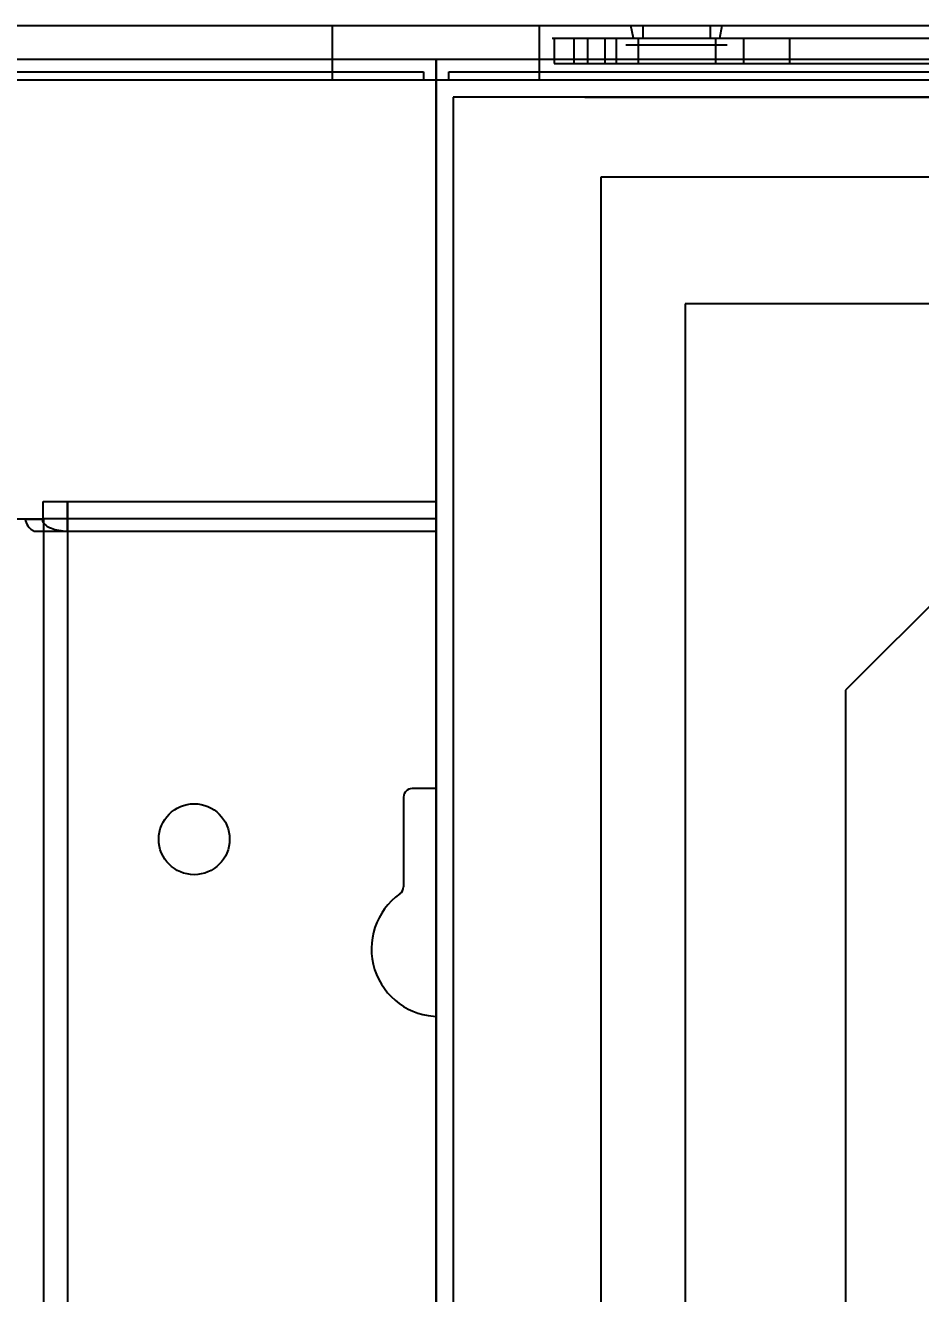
# Model space of a CAD drawing. Header units: millimetres. Extents: x 0 to 69574, y -5 to 41746.
# Drawn here: x 39561 to 39667.1, y 24617.7 to 24767.9 of the extents above; entities that cross this region are included whole.
import ezdxf
from ezdxf.enums import TextEntityAlignment as Align

# ---------------------------------------------------------------- set-up
doc = ezdxf.new("R2010")
doc.units = ezdxf.units.MM
doc.set_wipeout_variables(frame=1)
doc.layers.add('! NO PLOT !', color=7, linetype='Continuous', true_color=0xff75dd, plot=False)
doc.layers.add('000-PI-Oprema', color=30, linetype='Continuous', lineweight=5)
for name, color, linetype in [('000-PI-ORMAR', 2, 'Continuous'), ('000-PI_TEXT', 7, 'Continuous'), ('002-PI-Kabelska kanalica', 150, 'Continuous')]:
    doc.layers.add(name, color=color, linetype=linetype)
doc.styles.add('PI0', font='isocpeur.ttf', dxfattribs={"width": 0.9})
doc.styles.get("Standard").update_dxf_attribs({"font": 'arial.ttf'})
doc.dimstyles.new('ISO-25-lb', dxfattribs={"dimtxt": 8, "dimasz": 8, "dimexe": 1.25, "dimexo": 0.625, "dimtad": 1, "dimtxsty": 'Standard', "dimcen": 5, "dimadec": 0, "dimazin": 0, "dimtfac": 1, "dimtmove": 0, "dimatfit": 3, "dimfxl": 1, "dimarcsym": 0})

# ---------------------------------------------------------------- blocks, each defined once
blk = doc.blocks.new('*D796')
at = {"layer": '! NO PLOT !', "color": 0, "linetype": 'Continuous', "lineweight": -2, "ltscale": 0.25, "transparency": 16777216}
for p, q in [((39627.31, 24759.4), (39678.97, 24759.4)), ((39677.72, 24751.4), (39677.72, 24682.4)), ((39701.06, 24674.4), (39676.47, 24674.4))]:
    blk.add_line(p, q, dxfattribs=at)
at = {"layer": '! NO PLOT !', "color": 0, "ltscale": 0.25, "transparency": 16777216}
for points in [[(39676.39, 24751.4), (39679.05, 24751.4), (39677.72, 24759.4)], [(39676.39, 24682.4), (39679.05, 24682.4), (39677.72, 24674.4)]]:
    blk.add_solid(points, dxfattribs=at)
at = {"layer": 'Defpoints', "color": 0, "ltscale": 0.25, "transparency": 16777216}
for p in [(39626.68, 24759.4), (39677.72, 24674.4), (39701.68, 24674.4)]:
    blk.add_point(p, dxfattribs=at)
at = {"layer": '! NO PLOT !', "color": 0, "lineweight": 25, "ltscale": 0.25, "transparency": 16777216, "insert": (39673.01, 24716.9), "char_height": 8, "attachment_point": 5, "rotation": 90}
blk.add_mtext('85', dxfattribs=at)
blk = doc.blocks.new('8606.000_montažna')
at = {"layer": '! NO PLOT !'}
blk.add_line((51182.39, 38449.42), (51182.39, 36559.42), dxfattribs=at)
at = {"layer": '000-PI-ORMAR'}
blk.add_line((51182.39, 38449.42), (51138.39, 38449.42), dxfattribs=at)
blk = doc.blocks.new('*U899')
at = {"layer": '002-PI-Kabelska kanalica'}
for p, q in [((-20, 70), (20, 70)), ((-20, -100), (-20, 70)), ((20, -100), (20, 70))]:
    blk.add_line(p, q, dxfattribs=at)
blk = doc.blocks.new('spojnica')
at = {"layer": '! NO PLOT !', "transparency": 33554687}
for p, q in [((44768.49, 28808), (44768.49, 28811.5)), ((44768.49, 28811.5), (44768.49, 26919.4)), ((44856.49, 28808), (44856.49, 28811.5)), ((44856.49, 28811.5), (44856.49, 26919.4)), ((44861.49, 28809.4), (44861.49, 26919.4)), ((44764.49, 28808), (44768.49, 28808)), ((44768.49, 28808), (44856.49, 28808)), ((44856.49, 28808), (44860.49, 28808)), ((44808.29, 28776.5), (44808.29, 28765.85)), ((44815.69, 28777.5), (44809.29, 28777.5)), ((44816.69, 28765.85), (44816.69, 28776.5))]:
    blk.add_line(p, q, dxfattribs=at)
for points in [[(44763.49, 28809.4), (44763.51, 28809.2), (44763.57, 28809), (44763.66, 28808.8), (44763.8, 28808.61), (44763.96, 28808.42), (44764.16, 28808.24), (44764.4, 28808.07), (44764.49, 28808)], [(44765.49, 28809.4), (44765.51, 28809.28), (44765.54, 28809.16), (44765.6, 28809.04), (44765.68, 28808.92), (44765.78, 28808.81), (44765.9, 28808.7), (44766.04, 28808.6), (44766.2, 28808.5), (44766.37, 28808.41), (44766.57, 28808.33), (44766.77, 28808.26), (44766.99, 28808.19), (44767.23, 28808.13), (44767.47, 28808.09), (44767.72, 28808.05), (44767.97, 28808.02), (44768.23, 28808.01), (44768.49, 28808)], [(44856.49, 28808), (44856.76, 28808.01), (44857.02, 28808.02), (44857.27, 28808.05), (44857.52, 28808.09), (44857.76, 28808.13), (44857.99, 28808.19), (44858.22, 28808.26), (44858.42, 28808.33), (44858.62, 28808.41), (44858.79, 28808.5), (44858.95, 28808.6), (44859.09, 28808.7), (44859.21, 28808.81), (44859.31, 28808.92), (44859.39, 28809.04), (44859.45, 28809.16), (44859.48, 28809.28), (44859.49, 28809.4)], [(44860.49, 28808), (44860.74, 28808.17), (44860.95, 28808.35), (44861.13, 28808.53), (44861.28, 28808.73), (44861.39, 28808.92), (44861.46, 28809.12), (44861.49, 28809.33), (44861.49, 28809.4)]]:
    blk.add_lwpolyline(points, dxfattribs=at)
for centre in [(44783.49, 28771.5), (44841.49, 28771.5)]:
    blk.add_circle(centre, 4.2, dxfattribs=at)
for centre, radius, start, end in [((44809.29, 28776.5), 1, 90, 180), ((44815.69, 28776.5), 1, 0, 90), ((44812.49, 28758.5), 8, 125.2944, 54.7056), ((44807.29, 28765.85), 1, 305.2944, 0), ((44817.69, 28765.85), 1, 180, 234.7056)]:
    blk.add_arc(centre, radius, start, end, dxfattribs=at)
at = {"layer": '000-PI-ORMAR', "transparency": 33554687}
for p, q in [((44765.59, 28811.5), (44859.39, 28811.5)), ((44765.59, 28809.5), (44765.59, 28811.5)), ((44859.39, 28809.5), (44859.39, 28811.5)), ((44763.49, 28809.4), (44765.49, 28809.4)), ((44765.59, 28809.5), (44768.49, 28809.5)), ((44768.49, 28809.5), (44856.49, 28809.5)), ((44856.49, 28809.5), (44859.39, 28809.5)), ((44859.49, 28809.4), (44861.49, 28809.4))]:
    blk.add_line(p, q, dxfattribs=at)
blk = doc.blocks.new('SE_krov_300mm')
at = {"layer": '000-PI-ORMAR'}
for p, q in [((-485, 6.5), (507, 6.5)), ((466.5, 0), (-466.5, 0))]:
    blk.add_line(p, q, dxfattribs=at)

msp = doc.modelspace()

# ---------------------------------------------------------------- linework, layer by layer
at = {"layer": '000-PI-ORMAR'}
for p, q in [((39029.922, 24767.904), (39597.422, 24767.904)), ((39597.422, 24761.404), (39597.422, 24767.904)), ((39621.922, 24767.904), (39989.422, 24767.904)), ((39633.071, 24766.404), (39632.765, 24767.904)), ((39633.071, 24766.404), (39632.765, 24767.904)), ((39634.172, 24767.904), (39634.172, 24766.404)), ((39642.172, 24766.404), (39642.172, 24767.904)), ((39643.272, 24766.404), (39643.579, 24767.904)), ((39643.272, 24766.404), (39643.579, 24767.904)), ((39623.422, 24766.404), (39987.922, 24766.404)), ((39623.672, 24766.404), (39623.672, 24763.404)), ((39626.039, 24763.404), (39626.039, 24766.404)), ((39627.672, 24763.404), (39627.672, 24766.404)), ((39629.672, 24766.404), (39629.672, 24763.404)), ((39631.059, 24763.404), (39631.059, 24766.404)), ((39644.172, 24765.554), (39632.172, 24765.554)), ((39644.172, 24765.554), (39632.172, 24765.554)), ((39633.672, 24763.404), (39633.672, 24766.404)), ((39642.826, 24763.404), (39642.826, 24766.404)), ((39646.112, 24763.404), (39646.112, 24766.404)), ((39651.588, 24763.404), (39651.588, 24766.404)), ((39029.922, 24763.904), (39597.422, 24763.904)), ((39597.422, 24763.904), (39609.672, 24763.904)), ((39609.672, 24763.904), (39621.922, 24763.904)), ((39621.922, 24763.904), (39989.422, 24763.904)), ((39029.922, 24762.404), (39597.422, 24762.404)), ((39597.422, 24762.404), (39608.172, 24762.404)), ((39608.172, 24762.404), (39608.172, 24761.404)), ((39611.172, 24762.404), (39621.922, 24762.404)), ((39621.922, 24762.404), (39989.422, 24762.404)), ((39623.672, 24763.404), (39987.672, 24763.404))]:
    msp.add_line(p, q, dxfattribs=at)

# ---------------------------------------------------------------- block references
msp.add_blockref('*U899', (39636.172, 24639.404))
at = {"layer": '000-PI-Oprema'}
for name, p in [('8606.000_montažna', (-11619.223, -13740.014)), ('spojnica', (-5202.464, -4100))]:
    msp.add_blockref(name, p, dxfattribs=at)

# ---------------------------------------------------------------- texts
at = {"insert": (39636.172, 24624.404), "char_height": 20, "width": 16.78721, "attachment_point": 5, "rotation": 90, "style": 'PI0'}
msp.add_mtext('{\\fISOCPEUR|b0|i0|c238|p34;40}X{\\fISOCPEUR|b0|i0|c238|p34;8}0', dxfattribs=at)
at = {"layer": '000-PI_TEXT', "color": 0, "style": 'PI0', "width": 0.9}
msp.add_text('-BE 301 06', height=20, dxfattribs=at).set_placement((39684.163, 24687.608), align=Align.MIDDLE)

# ---------------------------------------------------------------- next in the draw order: wipeouts: each hides what was drawn before it
msp.add_wipeout([(39609.684, 24761.404), (40000.172, 24761.404), (39999.684, 22778.904), (39609.672, 22776.904)]).dxf.layer = '000-PI-ORMAR'

# ---------------------------------------------------------------- next in the draw order: linework, layer by layer
at = {"layer": '! NO PLOT !'}
for p, q in [((39609.684, 24761.404), (39609.684, 22776.904)), ((39609.684, 22776.904), (39609.684, 24761.404)), ((39982.184, 24749.904), (39629.184, 24749.904)), ((39629.184, 24749.904), (39629.184, 22788.404)), ((39609.672, 22789.904), (39609.672, 24740.766)), ((39972.184, 24734.904), (39639.184, 24734.904)), ((39639.184, 24734.904), (39639.184, 22803.404)), ((39673.184, 24704.154), (39658.184, 24689.154)), ((39658.184, 24689.154), (39658.184, 22849.154))]:
    msp.add_line(p, q, dxfattribs=at)
at = {"layer": '000-PI-ORMAR'}
for p, q in [((39621.922, 24761.404), (39621.922, 24767.904)), ((39609.672, 24740.766), (39609.672, 24763.904)), ((39609.672, 24763.904), (39609.672, 24761.404)), ((39611.172, 24761.404), (39611.172, 24762.404)), ((39609.684, 24761.404), (39017.684, 24761.404)), ((40001.684, 24761.404), (39609.684, 24761.404)), ((40001.684, 24761.404), (39609.684, 24761.404)), ((39609.684, 24761.404), (39609.684, 22776.904)), ((39611.684, 24759.404), (39611.684, 22778.904)), ((39999.684, 24759.404), (39611.684, 24759.404))]:
    msp.add_line(p, q, dxfattribs=at)

# ---------------------------------------------------------------- next in the draw order: block references
msp.add_blockref('SE_krov_300mm', (39498.672, 24761.404))

# ---------------------------------------------------------------- next in the draw order: dimensions: what is measured, and where the dimension line sits
at = {"layer": '! NO PLOT !', "lineweight": 25, "ltscale": 0.25}
dim = msp.add_linear_dim(base=(39677.72, 24674.404), p1=(39626.684, 24759.404), p2=(39701.684, 24674.404), angle=90, dimstyle='ISO-25-lb', dxfattribs=at)
dim.commit()
dim.dimension.update_dxf_attribs({"geometry": '*D796', "text_midpoint": (39673.011, 24716.904)})

doc.saveas('drawing.dxf')
